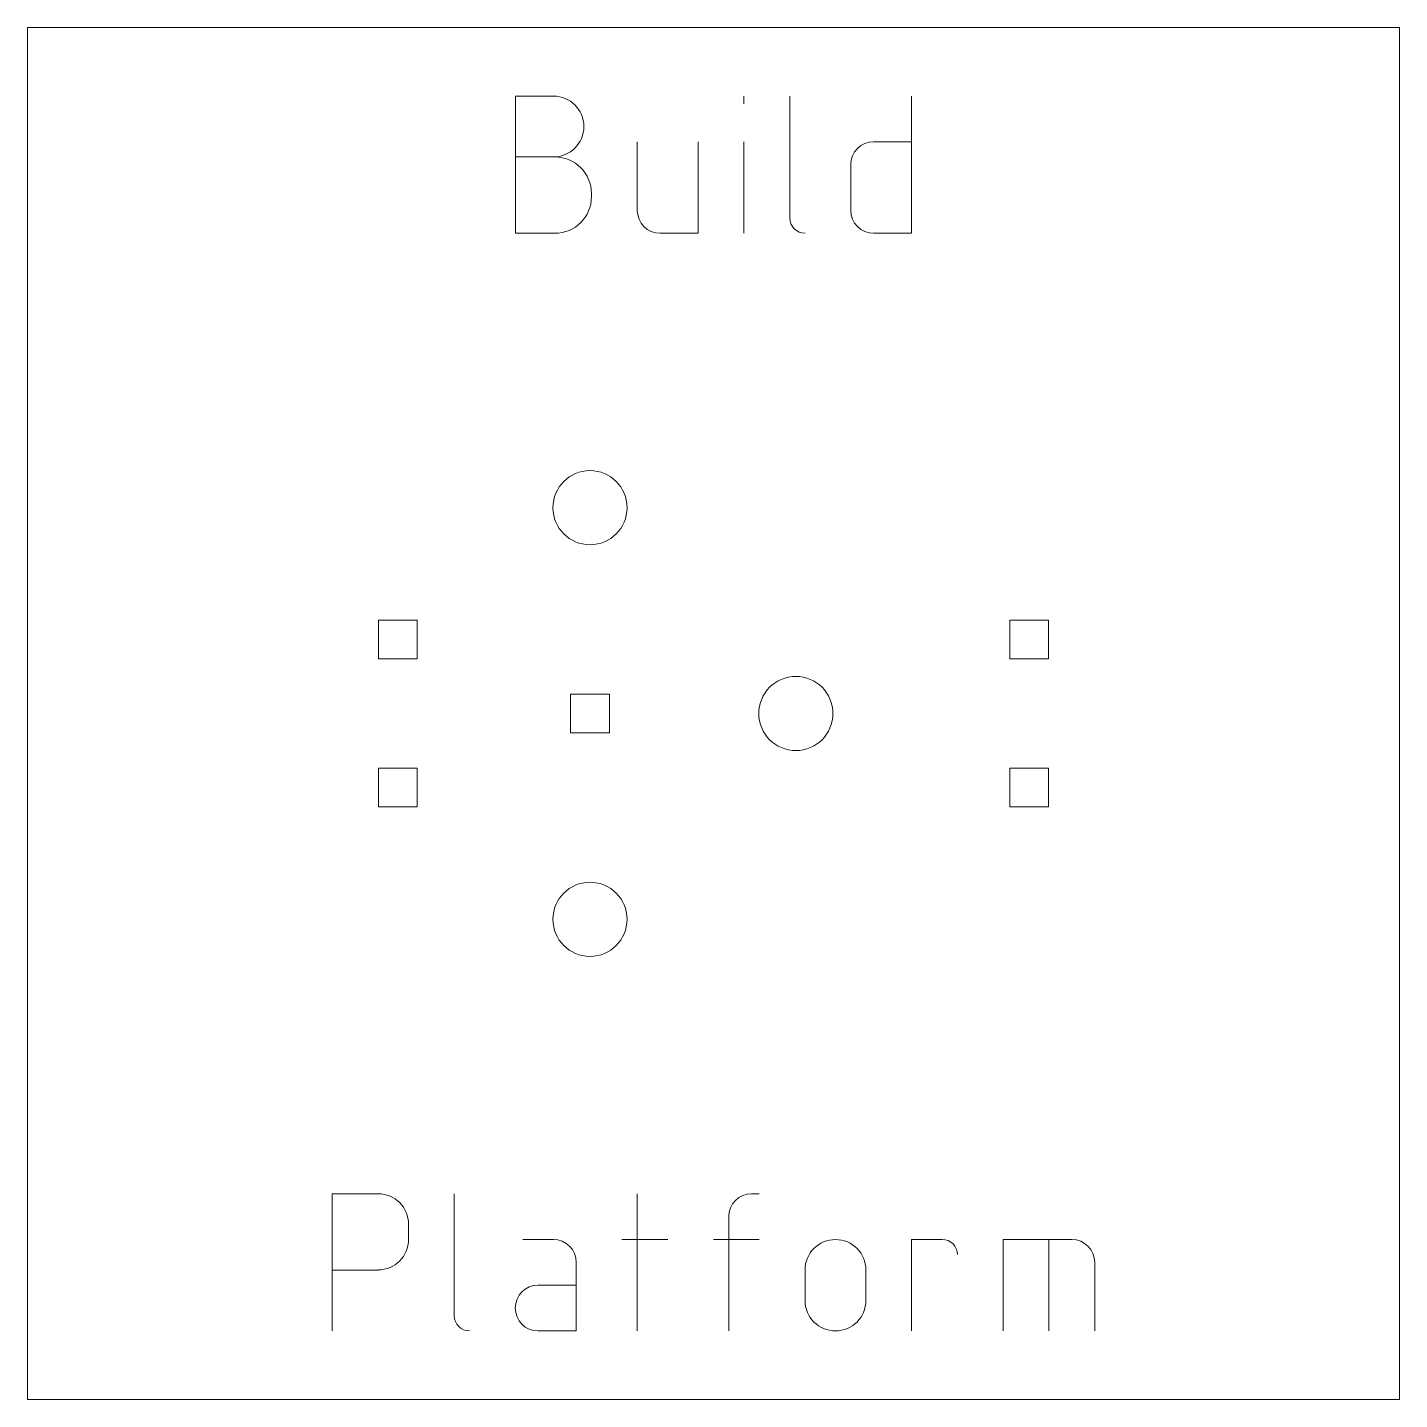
# Model space of a CAD drawing. Header units: millimetres. Extents: x 0 to 100, y 0 to 100.
import ezdxf

# ---------------------------------------------------------------- set-up
doc = ezdxf.new("R2010")
doc.units = ezdxf.units.MM
doc.layers.add('build-platform', color=7, linetype='CONTINUOUS', lineweight=0)
doc.layers.add('text', color=4, linetype='CONTINUOUS', lineweight=0)

msp = doc.modelspace()

# ---------------------------------------------------------------- linework, layer by layer
at = {"layer": 'build-platform'}
for p, q in [((0, 0), (0, 100)), ((0, 100), (100, 100)), ((100, 100), (100, 0)), ((28.41, 56.81), (25.59, 56.81)), ((25.59, 56.81), (25.59, 53.99)), ((28.41, 53.99), (28.41, 56.81)), ((74.41, 56.81), (71.59, 56.81)), ((71.59, 56.81), (71.59, 53.99)), ((74.41, 53.99), (74.41, 56.81)), ((25.59, 53.99), (28.41, 53.99)), ((71.59, 53.99), (74.41, 53.99)), ((42.41, 51.41), (39.59, 51.41)), ((39.59, 51.41), (39.59, 48.59)), ((42.41, 48.59), (42.41, 51.41)), ((39.59, 48.59), (42.41, 48.59)), ((28.41, 46.01), (25.59, 46.01)), ((25.59, 46.01), (25.59, 43.19)), ((28.41, 43.19), (28.41, 46.01)), ((74.41, 46.01), (71.59, 46.01)), ((71.59, 46.01), (71.59, 43.19)), ((74.41, 43.19), (74.41, 46.01)), ((25.59, 43.19), (28.41, 43.19)), ((71.59, 43.19), (74.41, 43.19)), ((100, 0), (0, 0))]:
    msp.add_line(p, q, dxfattribs=at)
for centre in [(41, 65), (56, 50), (41, 35)]:
    msp.add_circle(centre, 2.7, dxfattribs=at)
at = {"layer": 'text'}
for p, q in [((35.56, 85), (35.56, 95)), ((35.56, 95), (38.33, 95)), ((52.22, 94.44), (52.22, 95)), ((55.56, 95), (55.56, 86.11)), ((64.44, 95), (64.44, 85)), ((44.44, 91.67), (44.44, 86.67)), ((48.89, 85), (48.89, 91.67)), ((52.22, 85), (52.22, 91.67)), ((61.67, 91.67), (64.44, 91.67)), ((35.56, 90.56), (38.44, 90.56)), ((60, 86.67), (60, 90)), ((41.11, 87.89), (41.11, 87.67)), ((38.44, 85), (35.56, 85)), ((46.11, 85), (48.89, 85)), ((64.44, 85), (61.67, 85)), ((22.22, 5), (22.22, 15)), ((22.22, 15), (25.56, 15)), ((31.11, 15), (31.11, 6.11)), ((44.44, 15), (44.44, 5)), ((52.78, 15), (53.33, 15)), ((51.11, 5), (51.11, 13.33)), ((27.78, 12.78), (27.78, 11.67)), ((36.11, 11.67), (38.33, 11.67)), ((43.33, 11.67), (46.67, 11.67)), ((50, 11.67), (53.33, 11.67)), ((64.44, 5), (64.44, 11.67)), ((64.44, 11.67), (66.67, 11.67)), ((71.11, 5), (71.11, 11.67)), ((71.11, 11.67), (76.11, 11.67)), ((74.44, 11.67), (74.44, 5)), ((40, 10), (40, 5)), ((77.78, 10), (77.78, 5)), ((25.56, 9.44), (22.22, 9.44)), ((56.67, 9.44), (56.67, 7.22)), ((61.11, 7.22), (61.11, 9.44)), ((37.22, 8.33), (40, 8.33)), ((40, 5), (37.22, 5))]:
    msp.add_line(p, q, dxfattribs=at)
for centre, radius, start, end in [((38.33, 92.78), 2.22, 270, 90), ((61.67, 90), 1.67, 90, 180), ((38.44, 87.89), 2.67, 0, 90), ((38.44, 87.67), 2.67, 270, 0), ((46.11, 86.67), 1.67, 180, 270), ((56.67, 86.11), 1.11, 180, 270), ((61.67, 86.67), 1.67, 180, 270), ((25.56, 12.78), 2.22, 0, 90), ((52.78, 13.33), 1.67, 90, 180), ((25.56, 11.67), 2.22, 270, 0), ((38.33, 10), 1.67, 0, 90), ((58.89, 9.44), 2.22, 0, 180), ((66.67, 10.56), 1.11, 0, 90), ((76.11, 10), 1.67, 0, 90), ((37.22, 6.67), 1.67, 90, 270), ((58.89, 7.22), 2.22, 180, 0), ((32.22, 6.11), 1.11, 180, 270)]:
    msp.add_arc(centre, radius, start, end, dxfattribs=at)

doc.saveas('drawing.dxf')
